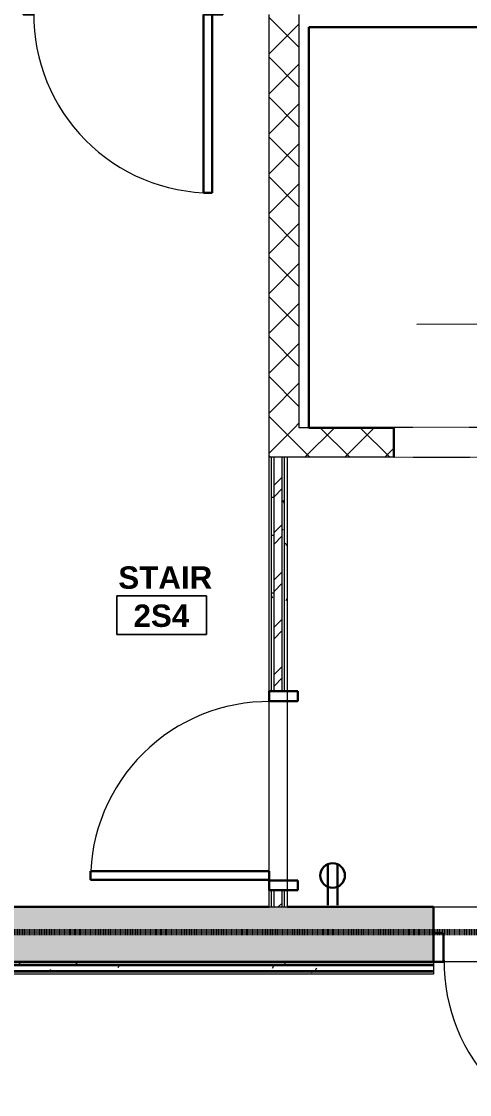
# Model space of a CAD drawing. Header units: inches. Extents: x -1176 to 1507, y -2563 to 978.
# Drawn here: x -898.7 to -808.8, y -200.6 to 14.9 of the extents above; entities that cross this region are included whole.
import ezdxf

# ---------------------------------------------------------------- set-up
doc = ezdxf.new("R2010")
doc.units = ezdxf.units.IN
doc.header["$MEASUREMENT"] = 0
doc.linetypes.add('Dash', pattern=[0.25, 0.125, -0.125])
doc.linetypes.add('Overhead', pattern=[0.15625, 0.09375, -0.0625])
for name, color, linetype, lineweight in [('A-ANNO-MATC', 214, 'Dash', 140), ('A-ANNO-NOTE', 131, 'Continuous', 40), ('A-AREA-IDEN', 2, 'Continuous', 9), ('A-DETL-GENF', 92, 'Continuous', 18), ('A-DETL-MEDM', 33, 'Continuous', 18), ('A-DOOR', 31, 'Continuous', 18), ('A-DOOR-FRAM', 31, 'Continuous', 30), ('A-GENM', 13, 'Continuous', 18), ('A-WALL', 113, 'Continuous', 18), ('A-WALL-PATT', 111, 'Continuous', 18), ('I-WALL', 2, 'Continuous', 18)]:
    doc.layers.add(name, color=color, linetype=linetype, lineweight=lineweight)
doc.styles.add('Swis721 Lt BT_B', font='', dxfattribs={"height": 4.5})
doc.styles.get('Swis721 Lt BT_B').set_extended_font_data('Swis721 Lt BT', bold=True)
pattern_1 = [(45, (0, 0), (-4.006467, 4.006467), []), (135, (0, 0), (-4.006467, -4.006467), [])]
pattern_2 = [(0, (0, 0), (15.36, 3.84), [0.634, -10.886, 0.634, -10.886, -61.44]), (0, (0, 0), (15.36, 3.84), [-23.04, 0.634, -22.406, 0.634, -10.886, -26.88]), (0, (0, 0), (15.36, 3.84), [-57.6, 0.634, -7.046, 0.634, -18.566]), (120, (5.76, 1.92), (-11.005538, 11.38215), [0.634, -10.886, 0.634, -10.886, -61.44]), (120, (5.76, 1.92), (-11.005538, 11.38215), [-23.04, 0.634, -22.406, 0.634, -10.886, -26.88]), (120, (5.76, 1.92), (-11.005538, 11.38215), [-57.6, 0.634, -7.046, 0.634, -18.566]), (240, (7.68, 9.6), (-4.354462, -15.22215), [0.634, -10.886, 0.634, -10.886, -61.44]), (240, (7.68, 9.6), (-4.354462, -15.22215), [-23.04, 0.634, -22.406, 0.634, -10.886, -26.88]), (240, (7.68, 9.6), (-4.354462, -15.22215), [-57.6, 0.634, -7.046, 0.634, -18.566])]

# ---------------------------------------------------------------- blocks, each defined once
blk = doc.blocks.new('Single Flush - D13 3_ X 8_-8254427-2nd Floor Power _ Signal')
at = {"layer": 'A-DOOR', "lineweight": 30}
for p, q in [((16.15625, -10), (17.90625, -10)), ((16.15625, -45.8125), (16.15625, -10)), ((17.90625, -10), (17.90625, -45.8125)), ((17.90625, -45.8125), (16.15625, -45.8125))]:
    blk.add_line(p, q, dxfattribs=at)
at = {"layer": 'A-DOOR', "lineweight": 9}
blk.add_arc((17.90625, -10), 35.8125, 179.5, 270, dxfattribs=at)
at = {"layer": 'A-DOOR-FRAM'}
for p, q in [((-20, -4.25), (-20, -10)), ((-20, -4.25), (-18, -4.25)), ((-18, -4.25), (-18, -10)), ((18.000004, -4.25), (18.000004, -10)), ((18.000004, -4.25), (20.000004, -4.25)), ((20.000004, -4.25), (20.000004, -10)), ((-20, -10), (-18, -10)), ((18.000004, -10), (20.000004, -10))]:
    blk.add_line(p, q, dxfattribs=at)
blk = doc.blocks.new('Single Flush - D13 3_ X 8_-8249661-2nd Floor Power _ Signal')
at = {"layer": 'A-DOOR', "lineweight": 30}
for p, q in [((16.15625, -5.5), (17.90625, -5.5)), ((16.15625, -41.3125), (16.15625, -5.5)), ((17.90625, -5.5), (17.90625, -41.3125)), ((17.90625, -41.3125), (16.15625, -41.3125))]:
    blk.add_line(p, q, dxfattribs=at)
at = {"layer": 'A-DOOR', "lineweight": 9}
blk.add_arc((17.90625, -5.5), 35.8125, 179.5, 270, dxfattribs=at)
at = {"layer": 'A-DOOR-FRAM'}
for p, q in [((-20, 0.25), (-20, -5.5)), ((-20, 0.25), (-18, 0.25)), ((-18, 0.25), (-18, -5.5)), ((18.000004, 0.25), (18.000004, -5.5)), ((18.000004, 0.25), (20.000004, 0.25)), ((20.000004, 0.25), (20.000004, -5.5)), ((-20, -5.5), (-18, -5.5)), ((18.000004, -5.5), (20.000004, -5.5))]:
    blk.add_line(p, q, dxfattribs=at)
blk = doc.blocks.new('Elevator 2 - Elevator 2-7712513-2nd Floor Power _ Signal')
at = {"layer": 'A-GENM', "lineweight": 30}
for p, q in [((-772.03, 13.76), (-841.03, 13.76)), ((-841.03, 13.76), (-841.03, -66.74)), ((-772.03, 13.76), (-772.03, -66.63)), ((-841.03, -66.74), (-824.03, -66.74))]:
    blk.add_line(p, q, dxfattribs=at)
blk = doc.blocks.new('Door-Opening - Elevator Opening-8184615-2nd Floor Power _ Signal')
at = {"layer": 'A-DETL-GENF', "linetype": 'Overhead', "lineweight": 9}
for p, q in [((25.68, 3), (-26.32, 3)), ((-26.32, -3), (25.68, -3))]:
    blk.add_line(p, q, dxfattribs=at)
at = {"layer": 'A-DETL-MEDM', "lineweight": 30}
for p, q in [((-26.32, 3), (-26.32, -3)), ((25.68, -3), (25.68, 3))]:
    blk.add_line(p, q, dxfattribs=at)
blk = doc.blocks.new('Single Flush - D13 3_ X 8_-8258849-2nd Floor Power _ Signal')
at = {"layer": 'A-DOOR', "lineweight": 30}
for p, q in [((16.15625, -1.8125), (17.90625, -1.8125)), ((16.15625, -37.625), (16.15625, -1.8125)), ((17.90625, -1.8125), (17.90625, -37.625)), ((17.90625, -37.625), (16.15625, -37.625))]:
    blk.add_line(p, q, dxfattribs=at)
at = {"layer": 'A-DOOR', "lineweight": 9}
blk.add_arc((17.90625, -1.8125), 35.8125, 179.5, 270, dxfattribs=at)
at = {"layer": 'A-DOOR-FRAM'}
for p, q in [((-20, 3.9375), (-20, -1.8125)), ((-20, 3.9375), (-18, 3.9375)), ((-18, 3.9375), (-18, -1.8125)), ((18.000004, 3.9375), (18.000004, -1.8125)), ((18.000004, 3.9375), (20.000004, 3.9375)), ((20.000004, 3.9375), (20.000004, -1.8125)), ((-20, -1.8125), (-18, -1.8125)), ((18.000004, -1.8125), (20.000004, -1.8125))]:
    blk.add_line(p, q, dxfattribs=at)
blk = doc.blocks.new('Room Tag - Room Name and Number-3379422-2nd Floor Power _ Signal')
at = {"layer": 'A-AREA-IDEN'}
for p, q in [((-0.1881, -0.1636), (-0.1881, -0.0018)), ((-0.1881, -0.0018), (0.1869, -0.0018)), ((0.1869, -0.0018), (-0.1881, -0.0018)), ((-0.1881, -0.0018), (-0.1881, -0.1636)), ((0.1869, -0.0018), (0.1869, -0.1636)), ((0.1869, -0.1636), (0.1869, -0.0018)), ((0.1869, -0.1636), (-0.1881, -0.1636)), ((-0.1881, -0.1636), (0.1869, -0.1636))]:
    blk.add_line(p, q, dxfattribs=at)

msp = doc.modelspace()

# ---------------------------------------------------------------- hatches: boundary and pattern name
at = {"layer": 'A-WALL-PATT', "lineweight": 9}
h = msp.add_hatch(dxfattribs=at)
h.set_pattern_fill('FP_1', color=256, style=0, pattern_type=2)
h.set_pattern_definition(pattern_1)
h.paths.add_polyline_path([(-849.04, -66.63), (-843.04, -66.63), (-843.04, 16.25), (-849.04, 16.25)], flags=0)
h = msp.add_hatch(dxfattribs=at)
h.set_pattern_fill('FP_1', color=256, style=0, pattern_type=2)
h.set_pattern_definition(pattern_1)
h.paths.add_polyline_path([(-848.54, -72.63), (-824.03, -72.63), (-824.03, -66.63), (-849.04, -66.63), (-849.04, -72.63)], flags=0)
h = msp.add_hatch(dxfattribs=at)
h.set_pattern_fill('FP_3', color=256, style=0, pattern_type=2)
h.set_pattern_definition(pattern_2)
h.paths.add_polyline_path([(-849.04, -162.93), (-848.54, -162.93), (-848.54, -159.59), (-849.04, -159.59)], flags=0)
h.paths.add_polyline_path([(-849.04, -119.59), (-848.54, -119.59), (-848.54, -72.63), (-849.04, -72.63)], flags=0)
h = msp.add_hatch(dxfattribs=at)
h.set_pattern_fill('FP_3', color=256, style=0, pattern_type=2)
h.set_pattern_definition(pattern_2)
h.paths.add_polyline_path([(-848.04, -162.93), (-848.04, -159.59), (-848.54, -159.59), (-848.54, -162.93)], flags=0)
h.paths.add_polyline_path([(-848.54, -119.59), (-848.04, -119.59), (-848.04, -72.63), (-848.54, -72.63)], flags=0)
h = msp.add_hatch(dxfattribs=at)
h.set_pattern_fill('FP_4', color=256, style=0, pattern_type=2)
h.set_pattern_definition([(45, (0, 0), (-4.75176, 4.75176), []), (45, (0, 7.2), (-4.75176, 4.75176), [])])
h.paths.add_polyline_path([(-848.04, -162.93), (-846.42, -162.93), (-846.42, -159.59), (-848.04, -159.59)], flags=0)
h.paths.add_polyline_path([(-846.42, -119.59), (-846.42, -72.63), (-848.04, -72.63), (-848.04, -119.59)], flags=0)
h = msp.add_hatch(dxfattribs=at)
h.set_pattern_fill('FP_3', color=256, style=0, pattern_type=2)
h.set_pattern_definition(pattern_2)
h.paths.add_polyline_path([(-846.42, -162.93), (-845.92, -162.93), (-845.92, -159.59), (-846.42, -159.59)], flags=0)
h.paths.add_polyline_path([(-845.92, -119.59), (-845.92, -72.63), (-846.42, -72.63), (-846.42, -119.59)], flags=0)
h = msp.add_hatch(dxfattribs=at)
h.set_pattern_fill('FP_3', color=256, style=0, pattern_type=2)
h.set_pattern_definition(pattern_2)
h.paths.add_polyline_path([(-845.42, -162.93), (-845.42, -159.59), (-845.92, -159.59), (-845.92, -162.93)], flags=0)
h.paths.add_polyline_path([(-845.92, -119.59), (-845.42, -119.59), (-845.42, -72.63), (-845.92, -72.63)], flags=0)
at = {"layer": 'A-WALL-PATT'}
h = msp.add_hatch(color=250, dxfattribs=at)
h.paths.add_polyline_path([(-772.04, -173.93), (-772.04, -162.93), (-776.04, -162.93), (-776.04, -173.93)], flags=0)
h.paths.add_polyline_path([(-816.04, -173.93), (-816.04, -162.93), (-1017.06, -162.93), (-1017.06, -173.93), (-856.06, -173.93)], flags=0)
at = {"layer": 'A-WALL-PATT', "lineweight": 9}
h = msp.add_hatch(dxfattribs=at)
h.set_pattern_fill('FP_3', color=256, style=0, pattern_type=2)
h.set_pattern_definition(pattern_2)
h.paths.add_polyline_path([(-816.04, -174.43), (-816.04, -173.93), (-1017.06, -173.93), (-1017.06, -174.43), (-856.06, -174.43)], flags=0)
h = msp.add_hatch(dxfattribs=at)
h.set_pattern_fill('FP_3', color=256, style=0, pattern_type=2)
h.set_pattern_definition(pattern_2)
h.paths.add_polyline_path([(-816.04, -175.68), (-816.04, -174.68), (-1017.06, -174.68), (-1017.06, -175.68), (-856.06, -175.68)], flags=0)
h = msp.add_hatch(dxfattribs=at)
h.set_pattern_fill('FP_3', color=256, style=0, pattern_type=2)
h.set_pattern_definition(pattern_2)
h.paths.add_polyline_path([(-816.04, -176.43), (-816.04, -175.93), (-1017.06, -175.93), (-1017.06, -176.43), (-856.06, -176.43)], flags=0)

# ---------------------------------------------------------------- linework, layer by layer
at = {"layer": 'A-ANNO-MATC'}
msp.add_line((-1047.65, -167.98), (-664.65, -167.98), dxfattribs=at)
at = {"layer": 'A-ANNO-NOTE', "lineweight": 30}
for p, q in [((-837.25, -162.6), (-837.25, -154.34)), ((-835.33, -162.6), (-835.33, -154.34))]:
    msp.add_line(p, q, dxfattribs=at)
msp.add_circle((-836.29, -156.62), 2.47, dxfattribs=at)
at = {"layer": 'A-AREA-IDEN'}
msp.add_line((-819.37, -45.9), (-738.57, -45.71), dxfattribs=at)
at = {"layer": 'A-WALL'}
for p, q in [((-849.04, -119.59), (-849.04, 16.25)), ((-843.04, 16.25), (-843.04, -66.63)), ((-843.04, -66.63), (-824.03, -66.63)), ((-824.03, -72.63), (-849.04, -72.63)), ((-848.54, -119.59), (-848.54, -72.63)), ((-848.04, -119.59), (-848.04, -72.63)), ((-846.42, -119.59), (-846.42, -72.63)), ((-845.92, -119.59), (-845.92, -72.63)), ((-845.42, -72.63), (-845.42, -119.59)), ((-849.04, -119.59), (-845.42, -119.59)), ((-849.04, -162.93), (-849.04, -159.59)), ((-849.04, -159.59), (-845.42, -159.59)), ((-848.54, -162.93), (-848.54, -159.59)), ((-848.04, -162.93), (-848.04, -159.59)), ((-846.42, -162.93), (-846.42, -159.59)), ((-845.92, -162.93), (-845.92, -159.59)), ((-845.42, -159.59), (-845.42, -162.93)), ((-849.04, -162.93), (-845.42, -162.93)), ((-1017.06, -174.43), (-816.04, -174.43)), ((-1017.06, -174.68), (-816.04, -174.68)), ((-1017.06, -175.68), (-816.04, -175.68)), ((-1017.06, -175.93), (-816.04, -175.93))]:
    msp.add_line(p, q, dxfattribs=at)
at = {"layer": 'A-WALL', "lineweight": 9}
for p, q in [((-849.04, -159.59), (-849.04, -119.59)), ((-845.42, -119.59), (-845.42, -159.59)), ((-816.04, -162.93), (-776.04, -162.93)), ((-776.04, -173.93), (-816.04, -173.93))]:
    msp.add_line(p, q, dxfattribs=at)
at = {"layer": 'A-WALL', "color": 8, "lineweight": 30}
for p, q in [((-1017.06, -162.93), (-849.04, -162.93)), ((-845.42, -162.93), (-816.04, -162.93)), ((-816.04, -173.93), (-816.04, -162.93)), ((-816.04, -173.93), (-1017.06, -173.93))]:
    msp.add_line(p, q, dxfattribs=at)
at = {"layer": 'I-WALL'}
for p, q in [((-816.04, -173.93), (-816.04, -176.43)), ((-816.04, -176.43), (-1017.06, -176.43))]:
    msp.add_line(p, q, dxfattribs=at)

# ---------------------------------------------------------------- block references
at = {"layer": 'A-AREA-IDEN', "xscale": 47.99999999999997, "yscale": 47.99999999999997, "zscale": 47.99999999999997}
msp.add_blockref('Room Tag - Room Name and Number-3379422-2nd Floor Power _ Signal', (-870.53, -100.4), dxfattribs=at)
at = {"layer": 'A-DOOR'}
for name, p in [('Single Flush - D13 3_ X 8_-8254427-2nd Floor Power _ Signal', (-878.33, 26.25)), ('Single Flush - D13 3_ X 8_-8249661-2nd Floor Power _ Signal', (-796.04, -168.43))]:
    msp.add_blockref(name, p, dxfattribs=at)
for name, p, rotation in [('Door-Opening - Elevator Opening-8184615-2nd Floor Power _ Signal', (-798.35, -69.63), 180), ('Single Flush - D13 3_ X 8_-8258849-2nd Floor Power _ Signal', (-847.23, -139.59), 269.9999999999999)]:
    msp.add_blockref(name, p, dxfattribs=dict(at, rotation=rotation))
at = {"layer": 'A-GENM', "lineweight": 9}
msp.add_blockref('Elevator 2 - Elevator 2-7712513-2nd Floor Power _ Signal', (0, 0), dxfattribs=at)

# ---------------------------------------------------------------- texts
at = {"layer": 'A-AREA-IDEN', "char_height": 4.5, "attachment_point": 1, "style": 'Swis721 Lt BT_B'}
for s, insert, width in [('STAIR', (-879.28, -94.54), 21.0585), ('2S4', (-876.23, -102.2), 13.332)]:
    msp.add_mtext(s, dxfattribs=dict(at, insert=insert, width=width))

doc.saveas('drawing.dxf')
